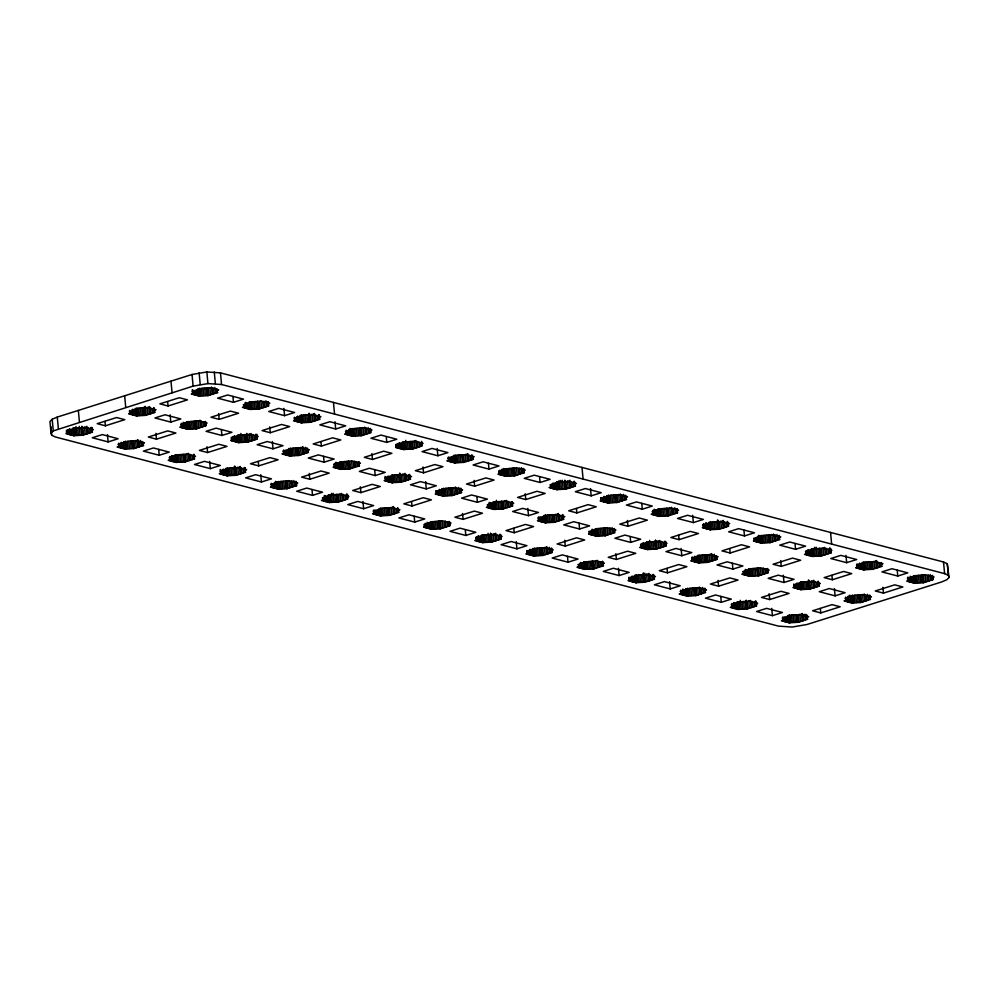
<?xml version="1.0" encoding="UTF-8"?>
<svg xmlns="http://www.w3.org/2000/svg" width="999" height="999" viewBox="0 0 999 999"><rect width="100%" height="100%" fill="white"/><g stroke="black" fill="none" stroke-linecap="round" stroke-linejoin="round"><path stroke-width="1.5" d="M92.208 430.394L93.344 429.533L85.427 427.46L76.611 427.959L66.896 431.031L67.957 431.306L67.295 433.191L65.996 433.603L73.926 435.676L82.742 435.177L92.457 432.105L91.396 431.83L92.208 430.394L91.933 427.485M193.594 458.566L194.243 456.68L195.542 456.268L187.625 454.195L178.809 454.695L169.093 457.767L170.155 458.042L169.493 459.927L168.194 460.339L176.124 462.412L184.94 461.913L194.655 458.841L193.594 458.566L193.319 455.644M205.919 424.425L205.819 423.501L207.118 423.089L199.201 421.016L190.384 421.516L180.669 424.587L181.731 424.862L181.069 426.748L179.77 427.16L187.687 429.233L196.503 428.733L206.219 425.661L205.157 425.387L205.919 424.425L205.644 421.516M244.693 471.928L245.342 470.042L246.641 469.63L238.724 467.557L229.907 468.056L220.192 471.128L221.254 471.403L220.592 473.289L219.293 473.701L227.223 475.774L236.039 475.274L245.754 472.202L244.693 471.928L244.28 467.557M257.068 437.325L258.217 436.463L250.299 434.39L241.483 434.89L231.768 437.962L232.829 438.236L232.168 440.122L230.869 440.522L238.786 442.594L247.602 442.095L257.317 439.036L256.256 438.748L257.068 437.325L256.805 434.403M267.832 405.582L268.494 403.696L269.792 403.284L261.875 401.211L253.059 401.71L243.344 404.782L244.405 405.057L243.744 406.943L242.445 407.355L250.362 409.428L259.178 408.928L268.893 405.856L267.832 405.582L267.57 402.672M296.541 484.328L296.441 483.404L297.739 482.992L289.822 480.931L281.006 481.431L271.291 484.49L272.352 484.777L271.691 486.65L270.392 487.062L278.321 489.135L287.138 488.636L296.853 485.564L295.791 485.289L296.541 484.328L296.266 481.418M347.702 497.227L348.838 496.366L340.921 494.293L332.105 494.792L322.39 497.864L323.451 498.139L322.789 500.024L321.491 500.437L329.42 502.509L338.236 502.01L347.952 498.938L346.89 498.651L347.702 497.227L347.427 494.318M358.466 465.484L359.116 463.598L360.414 463.186L352.497 461.113L343.681 461.613L333.966 464.685L335.027 464.96L334.365 466.845L333.067 467.257L340.984 469.33L349.8 468.831L359.515 465.759L358.466 465.484L358.191 462.574M370.03 432.305L370.691 430.432L371.99 430.02L364.073 427.947L355.257 428.446L345.542 431.518L346.603 431.793L345.941 433.678L344.643 434.09L352.56 436.151L361.376 435.651L371.091 432.592L370.03 432.305L369.767 429.395M421.128 445.679L421.79 443.793L423.089 443.381L415.172 441.308L406.356 441.808L396.64 444.88L397.702 445.154L397.04 447.04L395.741 447.452L403.658 449.525L412.475 449.026L422.19 445.954L421.128 445.679L420.866 442.769M449.088 525.387L449.737 523.501L451.036 523.089L443.119 521.028L434.303 521.515L424.587 524.587L425.649 524.875L424.987 526.748L423.688 527.16L431.618 529.233L440.434 528.733L450.149 525.661L449.088 525.387L448.813 522.477M460.664 492.22L461.313 490.334L462.612 489.922L454.695 487.849L445.879 488.349L436.163 491.421L437.225 491.695L436.563 493.581L435.264 493.993L443.181 496.066L452.01 495.566L461.713 492.495L460.664 492.22L460.389 489.31M500.936 537.787L500.836 536.875L502.135 536.463L494.218 534.39L485.402 534.89L475.686 537.962L476.748 538.236L476.086 540.122L474.787 540.534L482.717 542.594L491.533 542.095L501.248 539.035L500.187 538.748L500.936 537.787L500.724 534.415M511.763 505.581L512.412 503.696L513.711 503.284L505.794 501.211L496.978 501.71L487.262 504.782L488.324 505.057L487.662 506.943L486.363 507.355L494.28 509.428L503.109 508.928L512.812 505.856L511.763 505.581L511.488 502.672M523.326 472.402L523.988 470.529L525.287 470.117L517.37 468.044L508.553 468.543L498.838 471.615L499.9 471.89L499.238 473.776L497.939 474.175L505.856 476.248L514.672 475.749L524.388 472.689L523.326 472.402L523.064 469.493M551.286 552.122L551.935 550.237L553.234 549.825L545.317 547.752L536.5 548.251L526.785 551.323L527.847 551.598L527.197 553.483L525.886 553.896L533.816 555.968L542.632 555.469L552.347 552.397L551.286 552.122L551.011 549.213M602.385 565.484L603.034 563.598L604.345 563.186L596.415 561.113L587.599 561.613L577.884 564.685L578.945 564.959L578.296 566.845L576.985 567.257L584.914 569.33L593.731 568.831L603.446 565.759L602.385 565.484L602.11 562.574M613.96 532.317L614.61 530.432L615.908 530.019L607.991 527.947L599.175 528.446L589.46 531.518L590.521 531.793L589.86 533.678L588.561 534.09L596.478 536.163L605.307 535.664L615.009 532.592L613.96 532.317L613.686 529.395M665.059 545.679L665.709 543.793L667.007 543.381L659.09 541.308L650.274 541.808L640.559 544.88L641.62 545.154L640.958 547.04L639.66 547.452L647.589 549.525L656.405 549.025L666.121 545.953L665.059 545.679L664.647 541.308M677.384 511.538L677.285 510.626L678.583 510.214L670.666 508.141L661.85 508.641L652.135 511.713L653.196 511.988L652.534 513.873L651.236 514.273L659.153 516.346L667.969 515.846L677.684 512.774L676.623 512.499L677.384 511.538L677.11 508.628M704.582 592.22L705.232 590.334L706.543 589.922L698.613 587.849L689.797 588.349L680.082 591.42L681.143 591.695L680.494 593.581L679.183 593.993L687.112 596.066L695.928 595.566L705.644 592.494L704.582 592.22L704.307 589.31M756.493 604.145L757.642 603.284L749.712 601.211L740.896 601.71L731.181 604.782L732.242 605.057L731.593 606.942L730.281 607.355L738.211 609.427L747.027 608.928L756.743 605.856L755.681 605.581L756.493 604.145L756.218 601.236M768.006 571.44L767.906 570.529L769.205 570.117L761.288 568.044L752.472 568.543L742.756 571.615L743.818 571.89L743.156 573.776L741.857 574.188L749.787 576.248L758.603 575.761L768.318 572.689L767.257 572.402L768.006 571.44L767.731 568.531M778.82 539.235L779.482 537.35L780.781 536.938L772.864 534.865L764.048 535.364L754.332 538.436L755.394 538.711L754.732 540.596L753.433 541.008L761.35 543.081L770.167 542.582L779.882 539.51L778.82 539.235L778.558 536.326M870.204 598.176L870.104 597.252L871.403 596.84L863.486 594.78L854.669 595.267L844.954 598.339L846.016 598.626L845.354 600.499L844.055 600.911L851.985 602.984L860.801 602.484L870.516 599.412L869.455 599.138L870.204 598.176L869.929 595.267M932.129 579.333L932.779 577.447L934.077 577.035L926.16 574.962L917.344 575.461L907.629 578.533L908.69 578.808L908.029 580.694L906.73 581.106L914.647 583.179L923.463 582.679L933.178 579.607L932.129 579.333L931.855 576.423M154.058 412.025L154.72 410.139L156.019 409.727L148.102 407.654L139.286 408.154L129.57 411.226L130.632 411.501L129.97 413.386L128.671 413.798L136.588 415.871L145.404 415.372L155.12 412.3L154.058 412.025L153.659 407.654M398.464 511.538L398.638 510.139L399.937 509.727L392.02 507.654L383.204 508.154L373.489 511.226L374.55 511.5L373.888 513.386L372.59 513.798L380.519 515.871L389.335 515.372L399.051 512.3L397.989 512.025L398.201 508.628M562.862 518.943L563.511 517.057L564.81 516.658L556.893 514.585L548.076 515.084L538.361 518.144L539.423 518.431L538.761 520.304L537.462 520.716L545.379 522.789L554.208 522.29L563.911 519.218L562.862 518.943L562.449 514.585M625.524 499.138L626.186 497.252L627.484 496.84L619.567 494.767L610.751 495.267L601.036 498.339L602.097 498.613L601.435 500.499L600.137 500.911L608.054 502.984L616.87 502.485L626.585 499.413L625.524 499.138L625.262 496.228M653.483 578.846L654.133 576.972L655.444 576.56L647.514 574.487L638.698 574.987L628.983 578.059L630.044 578.334L629.395 580.219L628.084 580.619L636.013 582.692L644.83 582.192L654.545 579.133L653.483 578.846L653.071 574.487M727.722 525.874L728.383 523.988L729.682 523.576L721.765 521.503L712.949 522.002L703.234 525.074L704.295 525.349L703.633 527.235L702.334 527.647L710.252 529.72L719.068 529.22L728.783 526.148L727.722 525.874L727.322 521.503M806.78 618.943L807.429 617.07L808.74 616.658L800.811 614.585L791.995 615.084L782.279 618.156L783.341 618.431L782.692 620.317L781.38 620.716L789.31 622.789L798.126 622.29L807.841 619.218L806.78 618.943L806.368 614.585M52.198 419.255L49.95 421.553L51.024 433.191L51.736 435.314L55.469 437L778.521 626.123L792.145 627.035L806.967 624.512L941.72 581.93L946.802 579.745L949.05 577.447L947.264 563.686L943.531 562L220.479 372.877L206.855 371.965L192.033 374.488L57.28 417.07L52.198 419.255L53.272 430.906L51.024 433.191M142.495 445.192L143.144 443.306L144.443 442.907L136.526 440.834L127.71 441.333L117.994 444.393L119.056 444.68L118.394 446.553L117.095 446.965L125.025 449.038L133.841 448.539L143.556 445.467L142.495 445.192L142.22 442.282M318.931 418.943L319.593 417.058L320.891 416.645L312.974 414.585L304.158 415.072L294.443 418.144L295.504 418.431L294.842 420.304L293.544 420.716L301.461 422.789L310.277 422.29L319.992 419.218L318.931 418.943L318.531 414.585M409.565 478.846L410.214 476.96L411.513 476.56L403.596 474.488L394.78 474.987L385.065 478.059L386.126 478.334L385.464 480.207L384.165 480.619L392.083 482.692L400.911 482.192L410.614 479.12L409.565 478.846L409.153 474.488M472.227 459.041L472.889 457.155L474.188 456.743L466.271 454.67L457.455 455.169L447.739 458.241L448.801 458.529L448.139 460.402L446.84 460.814L454.757 462.887L463.573 462.387L473.289 459.315L472.227 459.041L471.828 454.67M574.425 485.776L575.087 483.891L576.386 483.479L568.468 481.406L559.652 481.905L549.937 484.977L550.998 485.252L550.337 487.137L549.038 487.549L556.955 489.622L565.771 489.123L575.486 486.051L574.425 485.776L574.025 481.406M716.158 559.04L716.807 557.155L718.106 556.743L710.189 554.682L701.373 555.182L691.658 558.241L692.719 558.528L692.057 560.402L690.759 560.814L698.688 562.887L707.504 562.387L717.22 559.315L716.158 559.04L715.883 556.131M830.981 552.872L829.919 552.597L830.581 550.711L831.88 550.312L823.963 548.239L815.147 548.738L805.431 551.81L806.493 552.085L805.831 553.958L804.532 554.37L812.449 556.443L821.265 555.943L830.981 552.872L830.581 548.513M818.356 585.776L819.005 583.891L820.304 583.478L812.387 581.406L803.571 581.905L793.855 584.977L794.917 585.252L794.255 587.137L792.956 587.549L800.886 589.622L809.702 589.123L819.417 586.051L818.356 585.776L817.944 581.406M53.272 430.906L193.107 386.126L207.929 383.604L221.553 384.515L944.604 573.638L948.351 575.324L949.05 577.447M192.645 393.581L191.346 393.993L199.263 396.066L208.079 395.567L217.794 392.495L216.733 392.207L217.395 390.334L218.694 389.922L210.777 387.849L201.96 388.349L192.245 391.421L193.307 391.695L192.645 393.581L192.283 389.747M105.382 425.799L124.813 419.667L116.633 417.532L97.203 423.663L105.382 425.799L104.982 421.441M168.057 405.994L187.487 399.862L179.308 397.714L159.877 403.858L168.057 405.994L167.657 401.635M108.129 441.908L118.157 438.736L102.323 434.59L92.295 437.762L108.129 441.908L107.455 434.627M170.804 422.102L180.831 418.931L164.985 414.785L154.957 417.957L170.804 422.102L170.13 414.822M233.479 402.297L243.506 399.125L227.66 394.98L217.632 398.151L233.479 402.297L232.929 396.478M156.481 439.173L175.911 433.029L167.732 430.894L148.302 437.038L156.481 439.173L155.944 433.354M219.156 419.368L238.586 413.224L230.407 411.089L210.976 417.22L219.156 419.368L218.619 413.536M159.228 455.269L169.256 452.11L153.421 447.964L143.394 451.136L159.228 455.269L158.691 449.45M221.903 435.464L231.93 432.292L216.084 428.159L206.056 431.318L221.903 435.464L221.366 429.645M284.578 415.659L294.605 412.487L278.758 408.341L268.731 411.513L284.578 415.659L283.903 408.379M207.58 452.535L227.01 446.391L218.831 444.255L199.4 450.399L207.58 452.535L207.043 446.715M270.254 432.729L289.685 426.585L281.506 424.45L262.075 430.594L270.254 432.729L269.718 426.91M210.327 468.643L220.354 465.472L204.52 461.326L194.493 464.498L210.327 468.643L209.653 461.363M273.002 448.826L283.029 445.666L267.183 441.521L257.155 444.692L273.002 448.826L272.327 441.558M335.676 429.021L345.704 425.849L329.857 421.715L319.83 424.875L335.676 429.021L335.002 421.753M289.885 455.969L298.701 455.469L308.416 452.397L307.367 452.122L308.017 450.237L309.315 449.825L301.398 447.752L292.582 448.251L282.867 451.323L283.928 451.598L283.266 453.484L281.968 453.896L289.885 455.969L289.211 448.688M258.679 465.896L278.109 459.765L269.93 457.617L250.499 463.761L258.679 465.896L258.279 461.538M321.353 446.091L340.784 439.96L332.605 437.812L313.174 443.956L321.353 446.091L320.954 441.733M261.426 482.005L271.453 478.833L255.619 474.687L245.592 477.859L261.426 482.005L260.751 474.725M324.101 462.2L334.128 459.028L318.281 454.882L308.254 458.054L324.101 462.2L323.564 456.381M386.775 442.395L396.803 439.223L380.956 435.077L370.929 438.249L386.775 442.395L386.238 436.563M309.777 479.27L329.208 473.126L321.029 470.991L301.598 477.135L309.777 479.27L309.24 473.451M372.452 459.465L391.883 453.321L383.703 451.186L364.273 457.317L372.452 459.465L371.915 453.633M312.525 495.367L322.552 492.207L306.718 488.061L296.691 491.233L312.525 495.367L311.988 489.547M375.199 475.561L385.227 472.39L369.38 468.256L359.353 471.416L375.199 475.561L374.662 469.742M437.874 455.756L447.902 452.584L432.055 448.439L422.028 451.61L437.874 455.756L437.2 448.476M360.876 492.632L380.307 486.488L372.127 484.353L352.709 490.497L360.876 492.632L360.339 486.813M423.551 472.827L442.982 466.683L434.802 464.547L415.372 470.691L423.551 472.827L423.014 467.008M363.624 508.741L373.651 505.569L357.817 501.423L347.789 504.595L363.624 508.741L362.949 501.461M426.298 488.923L436.326 485.764L420.479 481.618L410.452 484.79L426.298 488.923L425.624 481.655M488.973 469.118L499.001 465.946L483.154 461.813L473.126 464.972L488.973 469.118L488.436 463.299M411.975 505.993L431.406 499.862L423.226 497.714L403.808 503.858L411.975 505.993L411.576 501.635M474.65 486.188L494.08 480.044L485.901 477.909L466.471 484.053L474.65 486.188L474.113 480.369M414.722 522.102L424.75 518.931L408.916 514.785L398.888 517.957L414.722 522.102L414.185 516.283M477.397 502.297L487.425 499.125L471.578 494.98L461.55 498.151L477.397 502.297L476.86 496.478M540.072 482.492L550.099 479.32L534.253 475.174L524.225 478.346L540.072 482.492L539.535 476.66M463.074 519.368L482.505 513.224L474.325 511.088L454.907 517.22L463.074 519.368L462.537 513.548M525.749 499.55L545.179 493.419L537 491.283L517.569 497.415L525.749 499.55L525.212 493.731M465.821 535.464L475.849 532.292L460.015 528.159L449.987 531.318L465.821 535.464L465.284 529.645M528.496 515.659L538.523 512.487L522.677 508.341L512.649 511.513L528.496 515.659L527.822 508.379M591.171 495.854L601.198 492.682L585.352 488.536L575.324 491.708L591.171 495.854L590.496 488.573M514.173 532.729L533.603 526.585L525.424 524.45L506.006 530.594L514.173 532.729L513.773 528.359M576.848 512.924L596.278 506.78L588.099 504.645L568.668 510.789L576.848 512.924L576.448 508.553M516.92 548.838L526.948 545.666L511.113 541.52L501.086 544.692L516.92 548.838L516.246 541.558M579.595 529.02L589.622 525.861L573.788 521.715L563.748 524.887L579.595 529.02L579.058 523.201M642.27 509.215L652.297 506.043L636.45 501.91L626.423 505.069L642.27 509.215L641.733 503.396M565.272 546.091L584.702 539.959L576.523 537.812L557.105 543.956L565.272 546.091L564.735 540.272M627.946 526.286L647.377 520.142L639.198 518.006L619.767 524.15L627.946 526.286L627.409 520.467M568.019 562.2L578.046 559.028L562.212 554.882L552.185 558.054L568.019 562.2L567.482 556.381M630.694 542.395L640.721 539.223L624.887 535.077L614.86 538.249L630.694 542.395L630.157 536.575M693.368 522.577L703.396 519.418L687.549 515.272L677.522 518.444L693.368 522.577L692.694 515.309M616.371 559.465L635.801 553.321L627.622 551.186L608.204 557.317L616.371 559.465L615.834 553.646M679.045 539.647L698.476 533.516L690.297 531.368L670.866 537.512L679.045 539.647L678.646 535.289M619.118 575.561L629.145 572.39L613.311 568.256L603.284 571.416L619.118 575.561L618.443 568.294M681.793 555.756L691.82 552.584L675.986 548.439L665.958 551.61L681.793 555.756L681.118 548.476M744.467 535.951L754.495 532.779L738.648 528.633L728.621 531.805L744.467 535.951L743.93 530.132M667.469 572.827L686.9 566.683L678.721 564.547L659.303 570.691L667.469 572.827L667.07 568.456M730.144 553.021L749.575 546.878L741.395 544.742L721.965 550.886L730.144 553.021L729.745 548.651M670.217 588.935L680.244 585.764L664.41 581.618L654.382 584.79L670.217 588.935L669.542 581.655M732.891 569.118L742.919 565.958L727.085 561.813L717.057 564.984L732.891 569.118L732.354 563.299M795.566 549.313L805.594 546.141L789.747 542.007L779.72 545.167L795.566 549.313L795.029 543.493M718.568 586.188L737.999 580.057L729.819 577.909L710.401 584.053L718.568 586.188L718.031 580.369M781.243 566.383L800.674 560.239L792.494 558.104L773.064 564.248L781.243 566.383L780.706 560.564M721.315 602.297L731.343 599.125L715.509 594.979L705.481 598.151L721.315 602.297L720.779 596.478M783.99 582.492L794.018 579.32L778.184 575.174L768.156 578.346L783.99 582.492L783.316 575.212M846.665 562.674L856.692 559.515L840.846 555.369L830.818 558.541L846.665 562.674L845.991 555.407M856.93 567.332L855.631 567.744L863.548 569.817L872.364 569.318L882.08 566.246L881.031 565.971L881.68 564.085L882.979 563.673L875.062 561.6L866.245 562.1L856.53 565.172L857.592 565.446L856.93 567.332L856.667 564.423M769.667 599.562L789.098 593.418L780.918 591.283L761.5 597.414L769.667 599.562L769.13 593.731M832.342 579.745L851.772 573.613L843.593 571.465L824.163 577.609L832.342 579.745L831.942 575.387M772.414 615.659L782.442 612.487L766.608 608.354L756.58 611.513L772.414 615.659L771.74 608.391M835.089 595.854L845.117 592.682L829.282 588.536L819.255 591.708L835.089 595.854L834.415 588.573M897.764 576.048L907.791 572.877L891.945 568.731L881.917 571.903L897.764 576.048L897.227 570.229M820.766 612.924L840.196 606.78L832.017 604.645L812.599 610.789L820.766 612.924L820.366 608.553M883.441 593.119L902.871 586.975L894.692 584.84L875.261 590.971L883.441 593.119L882.904 587.3M947.264 563.686L948.351 575.324M943.531 562L944.604 573.638M932.604 575.461L932.879 578.371M932.329 575.936L932.604 578.846M932.017 575.486L932.429 579.845M930.219 574.55L930.756 580.382M928.546 575.087L929.082 580.906M927.784 575.324L928.321 581.143M927.022 575.561L927.572 581.381M925.224 574.637L925.898 581.905M923.551 575.162L924.225 582.442M922.626 575.362L923.463 582.679M922.264 575.262L922.939 582.542M921.902 575.174L922.577 582.442M921.74 575.124L922.414 582.405M920.104 575.312L920.778 582.579M918.468 575.436L919.142 582.704M916.845 575.499L917.519 582.767M915.271 575.486L915.958 582.767M915.072 575.561L915.746 582.829M914.622 575.699L915.296 582.966M914.185 575.836L914.859 583.116M913.973 575.899L914.647 583.179M913.361 575.736L914.035 583.016M912.137 576.835L912.674 582.654M910.776 576.485L911.313 582.305M910.151 576.323L910.688 582.142M909.664 577.609L910.077 581.98M908.303 577.26L908.715 581.618M907.604 577.335L908.029 580.694M907.554 577.847L907.829 580.756M881.23 562.574L881.555 566.108M881.056 563.573L881.33 566.483M880.756 563.049L881.193 566.008M879.245 562.649L879.657 567.007M877.447 561.713L877.984 567.532M876.548 560.501L877.222 567.782M875.798 560.739L876.473 568.019M874.125 561.276L874.799 568.543M872.452 561.8L873.126 569.068M871.69 562.037L872.364 569.318M871.528 562L872.202 569.268M871.165 561.9L871.84 569.18M870.803 561.8L871.478 569.08M870.641 561.763L871.315 569.03M869.005 561.938L869.679 569.218M867.369 562.062L868.044 569.343M869.667 595.741L869.929 598.651M869.342 595.292L869.617 598.201M869.18 596.228L869.617 599.188M865.746 562.125L866.42 569.405M867.544 594.368L868.081 600.187M864.172 562.125L864.859 569.405M863.973 562.187L864.647 569.467M863.523 562.337L864.197 569.605M863.086 562.474L863.76 569.742M862.874 562.537L863.548 569.817M865.871 594.892L866.408 600.711M862.262 562.375L862.936 569.655M865.109 595.129L865.658 600.948M864.222 593.918L864.897 601.186M861.038 563.473L861.575 569.293M859.677 563.124L860.214 568.943M862.549 594.442L863.223 601.723M859.19 564.41L859.59 568.781M858.566 564.248L858.978 568.618M860.876 594.967L861.55 602.247M857.204 563.898L857.617 568.256M860.127 595.217L860.801 602.484M859.952 595.167L860.626 602.447M859.59 595.067L860.264 602.347M859.227 594.979L859.902 602.247M859.065 594.929L859.739 602.21M857.429 595.117L858.104 602.397M855.793 595.242L856.468 602.509M854.17 595.304L854.844 602.572M852.609 595.304L853.283 602.572M852.397 595.367L853.071 602.634M851.96 595.504L852.634 602.784M851.51 595.641L852.184 602.921M851.31 595.704L851.985 602.984M850.686 595.554L851.36 602.822M849.325 595.192L849.999 602.472M848.101 596.291L848.638 602.11M847.614 597.589L848.014 601.947M846.99 597.427L847.402 601.785M845.629 597.065L846.041 601.435M830.556 532.442L831.63 544.08M830.419 548.463L830.818 552.834M830.057 548.376L830.456 552.734M829.682 548.276L830.231 553.121M829.52 548.239L829.919 552.597M828.146 549.275L828.558 553.646M826.348 548.351L826.885 554.17M825.586 548.588L826.123 554.408M824.699 547.377L825.374 554.657M823.026 547.902L823.7 555.182M821.353 548.426L822.027 555.706M820.591 548.676L821.265 555.943M820.429 548.626L821.103 555.906M820.067 548.538L820.741 555.806M819.704 548.439L820.379 555.719M819.542 548.389L820.216 555.669M817.906 548.576L818.581 555.856M816.133 547.24L816.945 555.981M818.481 581.543L818.88 585.913M818.119 581.455L818.656 586.288M814.51 547.302L815.321 556.043M816.583 582.454L816.982 586.813M813.074 548.763L813.748 556.031M812.874 548.826L813.548 556.106M812.424 548.963L813.099 556.243M811.987 549.113L812.662 556.381M811.775 549.175L812.449 556.443M814.772 581.53L815.309 587.35M811.163 549.013L811.837 556.281M813.885 580.307L814.56 587.587M813.124 580.544L813.798 587.824M809.939 550.112L810.476 555.931M808.578 549.75L809.115 555.569M811.45 581.081L812.125 588.349M807.954 549.587L808.491 555.407M807.467 550.886L807.879 555.244M809.777 581.605L810.451 588.886M806.106 550.524L806.518 554.895M808.89 580.394L809.702 589.123M808.728 580.344L809.527 589.073M808.353 580.257L809.165 588.985M808.129 581.605L808.803 588.886M807.966 581.568L808.641 588.848M806.33 581.755L807.005 589.023M804.694 581.88L805.369 589.148M806.992 615.546L807.254 618.456M806.543 614.622L806.942 618.993M803.071 581.93L803.745 589.21M804.869 614.173L805.406 619.992M801.51 581.93L802.185 589.21M801.298 581.992L801.972 589.273M800.861 582.142L801.535 589.41M800.411 582.28L801.086 589.56M800.199 582.342L800.886 589.622M803.196 614.697L803.745 620.516M799.724 583.641L800.261 589.46M802.309 613.486L802.984 620.754M801.548 613.723L802.222 621.003M798.363 583.279L798.9 589.098M797.002 582.929L797.539 588.748M799.874 614.248L800.549 621.528M796.515 584.215L796.915 588.586M795.891 584.053L796.303 588.423M798.213 614.785L798.888 622.052M794.667 585.152L794.942 588.061M797.452 615.022L798.126 622.29M797.289 614.972L797.964 622.252M796.915 614.885L797.589 622.152M793.993 584.228L794.255 587.137M793.793 584.29L794.055 587.2M796.553 614.785L797.227 622.065M796.39 614.747L797.065 622.015M794.754 614.922L795.429 622.202M793.119 615.047L793.793 622.327M791.508 615.109L792.182 622.389M789.934 615.109L790.609 622.377M789.734 615.172L790.409 622.452M789.285 615.309L789.959 622.589M788.835 615.459L789.51 622.727M788.636 615.521L789.31 622.789M788.011 615.359L788.686 622.627M779.307 535.364L779.582 538.274M786.787 616.458L787.324 622.277M779.033 535.839L779.307 538.748M785.564 617.557L785.963 621.915M784.939 617.394L785.351 621.753M776.922 534.453L777.459 540.284M784.327 617.232L784.727 621.59M782.966 616.87L783.366 621.241M775.249 534.989L775.786 540.809M774.487 535.227L775.024 541.046M773.601 534.015L774.275 541.283M771.927 534.54L772.602 541.82M770.254 535.064L770.928 542.345M769.492 535.302L770.167 542.582M769.33 535.264L770.004 542.544M768.968 535.164L769.642 542.445M768.606 535.077L769.28 542.345M768.443 535.027L769.118 542.307M766.807 535.214L767.482 542.482M765.172 535.339L765.846 542.607M767.457 569.018L767.781 572.552M767.145 568.556L767.557 572.927M766.982 569.492L767.419 572.452M763.548 535.402L764.223 542.669M765.484 569.093L765.883 573.451M761.975 535.389L762.649 542.669M761.775 535.464L762.449 542.732M761.325 535.601L762 542.882M760.888 535.739L761.563 543.019M760.676 535.801L761.35 543.081M763.673 568.156L764.21 573.975M760.064 535.639L760.739 542.919M762.911 568.394L763.461 574.225M762.162 568.643L762.699 574.462M758.703 535.289L759.377 542.557M757.479 536.388L758.016 542.207M760.351 567.707L761.026 574.987M756.992 537.674L757.392 542.045M756.368 537.512L756.78 541.883M758.678 568.244L759.352 575.511M755.144 538.611L755.419 541.533M757.929 568.481L758.603 575.761M757.754 568.431L758.428 575.711M757.392 568.344L758.066 575.611M756.867 568.206L757.704 575.524M753.783 538.261L754.058 541.171M755.232 568.381L755.906 575.661M753.596 568.506L754.27 575.786M756.156 601.71L756.43 604.62M755.893 602.185L756.156 605.094M755.581 601.735L755.981 606.093M755.444 601.261L755.843 605.619M755.269 601.211L755.681 605.581M751.972 568.568L752.647 575.849M753.908 602.26L754.307 606.63M750.411 568.568L751.086 575.849M750.199 568.631L750.873 575.911M749.762 568.768L750.436 576.048M749.312 568.918L749.987 576.186M749.1 568.98L749.787 576.248M752.097 601.336L752.647 607.155M748.488 568.818L749.163 576.098M751.348 601.573L751.885 607.392M750.449 600.362L751.123 607.629M747.264 569.917L747.801 575.736M745.903 569.555L746.44 575.387M748.775 600.886L749.45 608.166M745.279 569.393L745.816 575.224M744.792 570.691L745.204 575.062M747.115 601.41L747.789 608.691M746.216 600.199L747.027 608.928M743.568 571.79L743.843 574.7M746.178 601.61L746.865 608.891M745.816 601.51L746.49 608.791M745.291 601.373L746.128 608.691M743.656 601.56L744.33 608.841M742.02 601.685L742.694 608.953M740.271 600.287L741.083 609.015M738.835 601.735L739.51 609.015M738.636 601.81L739.31 609.078M738.186 601.947L738.86 609.228M737.737 602.085L738.411 609.365M737.537 602.147L738.211 609.427M736.912 601.985L737.587 609.265M735.689 603.084L736.226 608.915M727.934 522.477L728.209 525.387M727.484 521.54L728.034 526.386M734.327 602.734L734.864 608.553M733.703 602.572L734.253 608.391M725.948 522.552L726.36 526.91M733.229 603.871L733.628 608.229M724.15 521.615L724.687 527.447M731.867 603.508L732.267 607.879M723.251 520.404L723.925 527.684M722.502 520.641L723.176 527.922M720.828 521.178L721.503 528.446M719.155 521.703L719.829 528.971M718.269 520.491L719.068 529.22M718.094 520.442L718.905 529.17M717.732 520.342L718.543 529.083M717.369 520.254L718.181 528.983M717.332 521.665L718.019 528.933M715.709 521.853L716.383 529.12M714.073 521.965L714.747 529.245M716.358 555.644L716.683 559.178M716.046 556.181L716.458 559.565M712.449 522.027L713.124 529.308M714.248 554.27L714.784 560.089M710.876 522.027L711.55 529.308M710.676 522.09L711.35 529.37M710.227 522.24L710.901 529.507M709.789 522.377L710.464 529.657M709.577 522.44L710.252 529.72M712.574 554.795L713.111 560.614M708.965 522.277L709.64 529.557M711.688 553.583L712.362 560.851M710.926 553.821L711.6 561.088M707.742 523.376L708.279 529.195M706.38 523.026L706.917 528.846M709.253 554.345L709.927 561.625M705.756 522.864L706.293 528.683M705.269 524.15L705.681 528.521M707.579 554.87L708.254 562.15M703.908 523.801L704.32 528.159M706.83 555.119L707.504 562.387M706.655 555.069L707.329 562.35M706.293 554.969L706.967 562.25M703.371 524.325L703.633 527.235M703.159 524.388L703.433 527.297M705.931 554.882L706.605 562.15M705.769 554.832L706.443 562.112M704.133 555.019L704.807 562.3M702.497 555.144L703.171 562.425M705.057 588.336L705.331 591.246M704.794 588.823L705.057 591.733M704.482 588.361L704.745 592.257M700.873 555.207L701.548 562.474M702.672 587.437L703.209 593.256M699.312 555.207L699.987 562.474M699.1 555.269L699.775 562.537M698.663 555.407L699.337 562.687M698.214 555.544L698.888 562.824M698.001 555.619L698.688 562.887M700.998 587.961L701.548 593.793M697.389 555.456L698.064 562.724M700.249 588.211L700.786 594.03M699.35 586.987L700.024 594.268M696.166 556.555L696.703 562.375M694.804 556.193L695.341 562.012M697.677 587.524L698.351 594.792M694.317 557.492L694.717 561.85M693.693 557.33L694.105 561.688M696.016 588.049L696.69 595.329M692.332 556.967L692.744 561.338M695.254 588.286L695.928 595.566M695.079 588.249L695.766 595.516M694.717 588.149L695.391 595.429M691.795 557.492L692.057 560.402M694.355 588.049L695.029 595.329M694.193 588.011L694.867 595.292M692.557 588.199L693.231 595.466M690.921 588.311L691.595 595.591M689.31 588.374L689.984 595.654M687.737 588.374L688.411 595.654M687.524 588.436L688.211 595.716M687.087 588.586L687.762 595.854M686.638 588.723L687.312 596.003M686.438 588.786L687.112 596.066M685.814 588.623L686.488 595.904M684.59 589.722L685.127 595.541M676.835 509.103L677.11 512.012M676.523 508.653L676.935 513.024M676.36 509.59L676.798 512.549M683.229 589.373L683.766 595.192M682.604 589.21L683.154 595.029M674.725 507.729L675.262 513.548M682.13 590.496L682.529 594.867M680.769 590.147L681.168 594.505M673.051 508.254L673.588 514.073M672.29 508.491L672.827 514.31M671.403 507.28L672.077 514.56M669.73 507.804L670.404 515.084M668.056 508.341L668.731 515.609M667.295 508.578L667.969 515.846M667.132 508.528L667.807 515.809M666.77 508.441L667.444 515.709M666.233 508.304L667.082 515.621M664.61 508.479L665.284 515.759M662.961 508.603L663.648 515.884M665.596 541.333L665.946 545.916M665.534 541.795L665.809 544.717M665.259 542.282L665.584 545.816M665.084 543.281L665.359 546.191M664.947 542.807L665.222 545.716M661.35 508.666L662.025 515.946M663.286 542.357L663.686 546.715M659.777 508.666L660.451 515.934M659.577 508.728L660.252 516.008M659.128 508.866L659.802 516.146M658.691 509.015L659.365 516.283M658.478 509.078L659.153 516.346M661.475 541.433L662.012 547.252M657.866 508.916L658.541 516.183M660.714 541.67L661.263 547.489M659.827 540.459L660.501 547.727M656.643 510.014L657.18 515.834M655.282 509.652L655.819 515.472M658.154 540.983L658.828 548.251M654.657 509.49L655.194 515.309M654.033 509.328L654.582 515.147M656.48 541.508L657.155 548.788M655.594 540.297L656.405 549.025M652.809 510.427L653.221 514.797M655.419 540.247L656.231 548.975M655.194 541.608L655.868 548.888M654.67 541.47L655.506 548.788M653.034 541.658L653.708 548.926M651.398 541.783L652.072 549.05M653.608 574.625L653.958 578.359M653.371 574.999L653.783 579.37M653.246 574.525L653.646 578.896M649.65 540.384L650.449 549.113M651.71 575.524L652.11 579.895M648.214 541.833L648.888 549.113M648.001 541.895L648.676 549.175M647.564 542.045L648.239 549.313M647.115 542.182L647.789 549.462M646.902 542.245L647.589 549.525M649.899 574.6L650.449 580.419M646.291 542.082L646.965 549.363M649.013 573.389L649.687 580.656M648.251 573.626L648.925 580.906M645.067 543.181L645.604 549M643.706 542.832L644.243 548.651M646.578 574.15L647.252 581.43M643.081 542.669L643.618 548.488M642.594 543.956L643.006 548.326M644.78 573.226L645.591 581.955M641.233 543.606L641.645 547.964M643.856 573.426L644.83 582.192M643.481 573.326L644.293 582.055M643.119 573.239L643.93 581.967M643.094 574.65L643.768 581.918M641.458 574.825L642.132 582.105M639.822 574.949L640.496 582.23M638.211 575.012L638.885 582.292M636.638 575.012L637.312 582.28M636.425 575.074L637.112 582.355M635.988 575.212L636.663 582.492M635.539 575.362L636.213 582.629M635.339 575.424L636.013 582.692M634.715 575.262L635.389 582.529M633.491 576.361L634.028 582.18M625.736 495.741L626.011 498.651M625.424 495.292L625.836 499.65M632.13 575.998L632.667 581.818M631.643 577.297L632.055 581.655M623.626 494.368L624.163 500.187M631.031 577.135L631.43 581.493M621.952 494.892L622.489 500.711M629.795 578.234L630.069 581.143M629.12 577.31L629.395 580.219M621.191 495.129L621.728 500.949M628.92 577.372L629.183 580.282M620.304 493.918L620.978 501.186M618.631 494.443L619.305 501.723M616.957 494.967L617.632 502.247M616.196 495.204L616.87 502.485M616.033 495.167L616.708 502.447M615.671 495.067L616.346 502.347M615.309 494.98L615.983 502.247M615.134 494.93L615.821 502.21M613.498 495.117L614.185 502.397M611.863 495.242L612.549 502.509M614.435 528.434L614.71 531.343M614.16 528.921L614.435 531.83M610.252 495.304L610.926 502.572M612.05 527.534L612.587 533.354M608.678 495.292L609.353 502.572M608.478 495.367L609.153 502.634M608.029 495.504L608.703 502.784M607.592 495.641L608.266 502.922M607.38 495.704L608.054 502.984M610.377 528.059L610.913 533.878M606.768 495.541L607.442 502.822M609.615 528.309L610.164 534.128M608.866 528.546L609.402 534.365M605.531 496.64L606.081 502.472M604.17 496.291L604.72 502.11M607.055 527.609L607.729 534.89M603.696 497.577L604.095 501.948M603.071 497.427L603.483 501.785M605.382 528.146L606.056 535.414M601.848 498.526L602.122 501.436M604.632 528.384L605.307 535.664M604.457 528.334L605.132 535.614M604.095 528.246L604.77 535.514M601.173 497.589L601.435 500.499M600.961 497.652L601.236 500.561M603.733 528.146L604.407 535.427M603.571 528.109L604.245 535.377M601.935 528.284L602.609 535.564M600.299 528.409L600.973 535.689M602.859 561.613L603.134 564.522M602.509 561.263L602.909 565.621M602.272 561.638L602.684 565.996M598.676 528.471L599.35 535.751M600.611 562.162L601.011 566.533M597.115 528.471L597.789 535.751M596.903 528.533L597.577 535.814M596.453 528.671L597.14 535.951M596.016 528.821L596.69 536.088M595.804 528.883L596.478 536.163M598.801 561.238L599.338 567.057M595.192 528.721L595.866 536.001M598.039 561.475L598.588 567.295M597.152 560.264L597.827 567.532M593.968 529.82L594.505 535.639M592.607 529.458L593.144 535.289M595.479 560.789L596.153 568.069M591.982 529.295L592.519 535.127M591.495 530.594L591.908 534.964M593.806 561.313L594.492 568.593M590.272 531.693L590.546 534.602M593.056 561.55L593.731 568.831M592.882 561.513L593.556 568.793M592.519 561.413L593.194 568.693M592.157 561.326L592.832 568.593M591.995 561.276L592.669 568.556M588.911 531.343L589.185 534.253M582.005 467.432L583.079 479.07M590.359 561.463L591.033 568.743M588.723 561.588L589.398 568.856M587.112 561.65L587.787 568.918M585.539 561.65L586.213 568.918M585.327 561.713L586.013 568.98M584.89 561.85L585.564 569.13M584.44 561.987L585.114 569.268M584.24 562.05L584.914 569.33M583.616 561.888L584.29 569.168M582.392 562.986L582.929 568.818M574.55 481.543L574.962 485.914M574.325 481.918L574.737 486.288M574.188 481.456L574.6 485.814M581.031 562.637L581.568 568.456M580.407 562.474L580.956 568.294M572.652 482.455L573.064 486.813M579.932 563.773L580.332 568.131M578.696 564.872L578.97 567.782M570.854 481.518L571.391 487.35M569.954 480.307L570.629 487.587M569.205 480.544L569.88 487.824M567.532 481.081L568.206 488.349M565.859 481.605L566.533 488.886M564.972 480.394L565.771 489.123M564.797 480.344L565.609 489.073M564.572 481.705L565.247 488.986M564.035 481.568L564.885 488.886M562.275 480.294L563.086 489.023M560.639 480.419L561.45 489.148M563.061 515.546L563.336 518.456M562.749 515.097L563.161 519.468M562.612 514.622L563.024 518.993M559.015 480.482L559.827 489.21M561.088 515.621L561.488 519.992M557.579 481.93L558.254 489.21M557.38 481.993L558.054 489.273M556.93 482.142L557.604 489.41M556.493 482.28L557.167 489.56M556.281 482.342L556.955 489.622M559.278 514.697L559.815 520.516M555.794 483.641L556.343 489.46M558.379 513.486L559.065 520.754M557.629 513.723L558.304 521.003M554.433 483.279L554.982 489.098M553.071 482.929L553.621 488.748M555.956 514.248L556.63 521.528M552.597 484.215L552.996 488.586M551.972 484.053L552.385 488.424M554.283 514.772L554.957 522.052M550.749 485.152L551.023 488.061M553.359 514.972L554.208 522.29M552.996 514.885L553.671 522.152M552.472 514.735L553.309 522.065M550.836 514.922L551.51 522.202M549.2 515.047L549.875 522.327M551.76 548.239L552.035 551.148M551.498 548.726L551.81 552.26M551.173 548.276L551.585 552.634M547.577 515.109L548.251 522.377M549.375 547.34L549.912 553.159M546.016 515.109L546.69 522.377M545.804 515.172L546.478 522.44M545.354 515.309L546.041 522.589M544.917 515.447L545.591 522.727M544.705 515.521L545.379 522.789M547.702 547.877L548.239 553.696M544.093 515.359L544.767 522.627M546.815 546.653L547.489 553.933M546.053 546.89L546.728 554.17M542.869 516.458L543.406 522.277M541.633 517.557L542.045 521.915M544.38 547.427L545.054 554.695M541.021 517.395L541.421 521.753M540.397 517.232L540.809 521.59M542.707 547.952L543.394 555.232M539.035 516.87L539.448 521.241M541.783 548.151L542.632 555.469M541.421 548.051L542.095 555.332M538.498 517.395L538.761 520.304M538.286 517.47L538.561 520.379M541.058 547.952L541.733 555.232M540.896 547.914L541.57 555.194M539.26 548.101L539.935 555.369M537.624 548.214L538.299 555.494M536.013 548.276L536.688 555.556M534.44 548.276L535.114 555.556M534.228 548.339L534.902 555.619M533.791 548.488L534.465 555.756M533.341 548.626L534.015 555.906M533.141 548.688L533.816 555.968M532.517 548.526L533.191 555.806M523.813 468.531L524.088 471.441M531.293 549.625L531.83 555.444M523.538 469.006L523.863 472.539M523.226 468.556L523.638 472.927M529.932 549.275L530.469 555.094M529.445 550.561L529.857 554.932M521.428 467.632L521.965 473.451M528.833 550.399L529.233 554.77M519.755 468.156L520.292 473.976M527.597 551.498L527.872 554.408M526.923 550.574L527.197 553.483M518.993 468.394L519.53 474.213M518.231 468.643L518.781 474.463M516.433 467.707L517.107 474.987M514.76 468.244L515.434 475.512M513.998 468.481L514.672 475.749M513.836 468.431L514.51 475.711M513.474 468.344L514.148 475.611M513.111 468.244L513.786 475.524M512.937 468.206L513.611 475.474M511.301 468.381L511.988 475.661M509.665 468.506L510.339 475.786M512.237 501.71L512.512 504.62M511.963 502.185L512.237 505.094M511.65 501.735L512.062 506.093M508.054 468.568L508.728 475.849M509.989 502.26L510.389 506.63M506.481 468.568L507.155 475.836M506.281 468.631L506.955 475.911M505.831 468.768L506.505 476.048M505.382 468.918L506.068 476.186M505.182 468.981L505.856 476.248M508.179 501.336L508.716 507.155M504.57 468.818L505.244 476.086M507.417 501.573L507.967 507.392M506.53 500.362L507.205 507.629M503.209 468.456L503.883 475.736M501.973 469.555L502.522 475.374M504.857 500.886L505.531 508.154M501.361 469.393L501.898 475.212M500.874 470.691L501.286 475.049M503.184 501.411L503.858 508.691M499.512 470.329L499.925 474.7M502.422 501.648L503.109 508.928M502.26 501.61L502.934 508.878M498.976 470.866L499.238 473.776M501.898 501.51L502.572 508.791M501.535 501.423L502.21 508.691M501.373 501.373L502.047 508.653M499.737 501.56L500.412 508.828M498.101 501.685L498.776 508.953M500.399 535.352L500.711 538.886M500.212 536.363L500.487 539.273M499.775 534.39L500.349 538.798M496.353 500.287L497.152 509.015M498.414 535.427L498.813 539.797M494.917 501.735L495.591 509.015M494.705 501.81L495.379 509.078M494.255 501.948L494.942 509.215M493.818 502.085L494.493 509.365M493.606 502.147L494.28 509.428M496.603 534.502L497.14 540.322M492.994 501.985L493.668 509.265M495.716 533.291L496.391 540.571M494.955 533.528L495.629 540.809M491.77 503.084L492.307 508.903M490.409 502.734L490.946 508.553M493.281 534.053L493.956 541.333M489.785 502.572L490.322 508.391M489.173 502.41L489.71 508.229M491.608 534.59L492.282 541.858M488.074 504.957L488.349 507.867M490.721 533.366L491.533 542.095M490.559 533.329L491.358 542.057M490.322 534.69L490.996 541.957M489.96 534.59L490.634 541.87M489.797 534.552L490.472 541.82M488.024 533.279L488.836 542.007M486.525 534.852L487.2 542.132M484.902 534.915L485.589 542.195M483.341 534.915L484.016 542.195M483.129 534.977L483.803 542.257M482.692 535.114L483.366 542.395M482.242 535.264L482.917 542.532M482.042 535.327L482.717 542.594M481.418 535.164L482.092 542.432M480.194 536.263L480.731 542.082M472.44 455.644L472.764 459.178M472.265 456.643L472.527 459.552M472.127 456.168L472.402 459.09M478.833 535.901L479.37 541.72M478.209 535.739L478.758 541.558M470.454 455.719L470.866 460.089M477.734 537.037L478.134 541.408M476.373 536.675L476.773 541.046M468.656 454.795L469.193 460.614M467.757 453.583L468.431 460.851M466.995 453.821L467.682 461.088M465.334 454.345L466.009 461.625M463.661 454.87L464.335 462.15M462.737 455.069L463.573 462.387M462.375 454.97L463.049 462.25M461.838 454.832L462.687 462.15M460.202 455.02L460.876 462.3M458.566 455.144L459.24 462.412M461.138 488.336L461.413 491.246M460.864 488.823L461.138 491.733M460.551 488.361L460.964 492.732M456.955 455.207L457.629 462.475M458.753 487.437L459.29 493.256M455.382 455.207L456.056 462.475M455.182 455.269L455.856 462.537M454.732 455.407L455.407 462.687M454.283 455.544L454.97 462.824M454.083 455.606L454.757 462.887M457.08 487.962L457.617 493.781M453.471 455.444L454.145 462.724M456.318 488.211L456.855 494.03M455.432 486.988L456.106 494.268M452.235 456.543L452.784 462.375M451.011 457.654L451.423 462.013M453.758 487.524L454.433 494.792M450.399 457.492L450.799 461.85M449.775 457.33L450.187 461.688M452.085 488.049L452.759 495.317M448.414 456.968L448.826 461.338M451.161 488.249L452.01 495.566M450.799 488.149L451.473 495.429M450.437 488.049L451.111 495.329M450.274 488.012L450.949 495.279M448.638 488.186L449.313 495.467M447.003 488.311L447.677 495.591M449.562 521.515L449.837 524.425M449.3 521.99L449.562 524.9M448.976 521.54L449.388 525.899M445.379 488.374L446.053 495.654M447.315 522.065L447.714 526.436M443.818 488.374L444.493 495.654M443.606 488.436L444.28 495.716M443.156 488.586L443.831 495.854M442.719 488.723L443.394 495.991M442.507 488.786L443.181 496.066M445.504 521.141L446.041 526.96M441.895 488.623L442.569 495.904M444.742 521.378L445.292 527.197M443.993 521.615L444.53 527.435M440.671 489.722L441.208 495.541M439.31 489.373L439.847 495.192M442.182 520.691L442.857 527.971M438.823 490.659L439.223 495.029M438.199 490.497L438.611 494.867M440.509 521.216L441.183 528.496M436.975 491.595L437.25 494.505M439.585 521.416L440.434 528.733M439.223 521.316L439.897 528.596M436.301 490.671L436.563 493.581M436.088 490.734L436.363 493.643M438.861 521.228L439.535 528.496M438.698 521.178L439.373 528.459M437.062 521.366L437.737 528.646M435.427 521.49L436.101 528.758M433.803 521.553L434.49 528.821M432.242 521.553L432.917 528.821M432.03 521.615L432.704 528.883M431.593 521.753L432.267 529.033M431.143 521.89L431.818 529.17M430.944 521.953L431.618 529.233M430.319 521.803L430.994 529.07M421.678 441.333L421.89 444.705M429.095 522.902L429.632 528.721M421.341 442.282L421.615 445.192M427.734 522.539L428.271 528.359M427.11 522.377L427.647 528.196M419.355 442.357L419.767 446.715M426.635 523.676L427.035 528.034M417.557 441.433L418.094 447.252M425.262 523.314L425.674 527.684M416.795 441.67L417.332 447.49M424.038 524.413L424.313 527.322M415.896 440.447L416.583 447.727M414.235 440.984L414.91 448.251M412.562 441.508L413.236 448.788M411.8 441.745L412.475 449.026M411.638 441.708L412.312 448.976M411.276 441.608L411.95 448.888M410.914 441.508L411.588 448.788M410.739 441.471L411.413 448.751M409.103 441.658L409.777 448.926M407.467 441.77L408.141 449.051M409.69 474.625L410.089 478.983M409.315 474.525L409.865 479.37M405.719 440.384L406.531 449.113M407.792 475.524L408.191 479.895M404.283 441.833L404.957 449.113M404.083 441.895L404.757 449.175M403.633 442.045L404.308 449.313M403.184 442.182L403.871 449.463M402.984 442.245L403.658 449.525M405.981 474.6L406.518 480.419M402.372 442.082L403.047 449.363M405.082 473.389L405.756 480.656M404.333 473.626L405.007 480.906M401.136 443.181L401.685 449.001M399.775 442.832L400.324 448.651M402.659 474.15L403.334 481.431M399.163 442.669L399.7 448.489M398.676 443.956L399.088 448.326M400.986 474.675L401.66 481.955M397.315 443.606L397.727 447.964M400.099 473.464L400.911 482.192M399.925 473.426L400.736 482.155M399.563 473.326L400.374 482.055M399.338 474.687L400.012 481.968M399.175 474.637L399.85 481.918M396.116 444.33L396.391 447.24M396.091 444.705L396.366 447.614M397.54 474.825L398.214 482.105M395.904 474.95L396.578 482.23M397.877 508.179L398.151 511.088M397.577 507.654L398.151 512.062M394.28 475.012L394.955 482.292M396.216 508.703L396.615 513.061M392.707 475.012L393.394 482.28M392.507 475.074L393.181 482.355M392.058 475.212L392.732 482.492M391.62 475.362L392.295 482.629M391.408 475.424L392.083 482.692M394.405 507.779L394.942 513.598M390.934 476.71L391.471 482.529M393.519 506.555L394.193 513.836M392.757 506.793L393.431 514.073M389.573 476.361L390.109 482.18M388.211 475.999L388.748 481.818M391.084 507.33L391.758 514.597M387.724 477.297L388.124 481.655M387.1 477.135L387.512 481.493M389.41 507.854L390.085 515.134M385.739 476.773L386.151 481.143M388.661 508.091L389.335 515.372M388.486 508.054L389.16 515.322M385.102 476.386L385.464 480.207M388.124 507.954L388.798 515.234M387.762 507.854L388.436 515.134M387.6 507.817L388.274 515.097M385.964 508.004L386.638 515.272M384.328 508.129L385.002 515.397M382.704 508.179L383.391 515.459M381.143 508.179L381.818 515.459M380.931 508.241L381.606 515.521M380.494 508.391L381.168 515.659M380.045 508.528L380.719 515.809M379.845 508.591L380.519 515.871M379.22 508.429L379.895 515.709M370.517 428.434L370.791 431.343M377.997 509.527L378.534 515.347M370.242 428.908L370.517 431.83M376.773 510.626L377.172 514.997M376.148 510.464L376.548 514.835M368.132 427.535L368.668 433.354M375.524 510.302L375.936 514.672M374.163 509.952L374.575 514.31M366.458 428.059L366.995 433.878M373.626 510.477L373.888 513.386M373.426 510.539L373.688 513.449M365.696 428.296L366.233 434.128M364.797 427.085L365.472 434.365M363.137 427.609L363.811 434.89M361.463 428.146L362.137 435.414M360.539 428.334L361.376 435.651M360.177 428.246L360.851 435.514M359.815 428.146L360.489 435.427M359.64 428.109L360.314 435.377M358.004 428.284L358.678 435.564M356.368 428.409L357.043 435.689M358.941 461.613L359.215 464.523M358.666 462.087L358.991 465.621M358.354 461.638L358.766 465.996M354.757 428.471L355.432 435.751M356.693 462.162L357.093 466.533M353.184 428.471L353.858 435.751M352.984 428.534L353.658 435.814M352.535 428.671L353.209 435.951M352.085 428.821L352.759 436.088M351.885 428.883L352.56 436.151M354.882 461.238L355.419 467.057M351.273 428.721L351.948 435.989M354.121 461.476L354.657 467.295M353.359 461.713L353.908 467.532M349.912 428.359L350.587 435.639M348.676 429.458L349.225 435.277M351.561 460.789L352.235 468.069M348.201 430.756L348.601 435.127M347.577 430.594L347.989 434.965M349.887 461.313L350.562 468.593M346.216 430.232L346.628 434.602M348.963 461.513L349.8 468.831M348.601 461.413L349.275 468.693M348.239 461.326L348.913 468.593M348.077 461.276L348.751 468.556M346.441 461.463L347.115 468.731M344.805 461.588L345.479 468.856M347.365 494.78L347.64 497.689M347.015 494.43L347.415 498.801M346.653 494.33L347.19 499.175M346.478 494.293L346.89 498.651M343.181 461.65L343.856 468.918M345.117 495.342L345.517 499.7M341.608 461.638L342.295 468.918M341.408 461.713L342.083 468.981M340.959 461.85L341.633 469.13M340.522 461.988L341.196 469.268M340.309 462.05L340.984 469.33M343.306 494.405L343.843 500.224M339.697 461.888L340.372 469.168M342.545 494.642L343.094 500.474M333.454 402.422L334.528 414.061M341.658 493.431L342.332 500.711M338.474 462.987L339.011 468.818M337.113 462.637L337.65 468.456M339.985 493.956L340.659 501.236M336.488 462.475L337.025 468.294M335.864 462.312L336.413 468.131M338.311 494.493L338.986 501.76M334.64 463.411L335.052 467.782M337.562 494.73L338.236 502.01M337.387 494.68L338.062 501.96M337.025 494.592L337.699 501.86M334.103 463.936L334.365 466.845M336.663 494.493L337.337 501.773M336.501 494.455L337.175 501.723M334.865 494.63L335.539 501.91M333.092 493.306L333.903 502.035M331.481 493.369L332.28 502.097M330.045 494.817L330.719 502.097M329.832 494.88L330.507 502.16M329.395 495.017L330.07 502.297M328.946 495.167L329.62 502.435M328.746 495.229L329.42 502.509M328.122 495.067L328.796 502.347M326.898 496.166L327.435 501.985M319.056 414.722L319.468 419.081M318.693 414.622L319.23 419.468M325.537 495.804L326.074 501.635M324.912 495.641L325.449 501.473M317.158 415.621L317.57 419.992M324.3 495.479L324.837 501.311M315.359 414.697L315.896 420.517M323.201 498.039L323.476 500.949M314.46 413.486L315.135 420.754M313.698 413.723L314.373 420.991M312.038 414.248L312.712 421.528M310.364 414.772L311.039 422.053M309.465 413.561L310.277 422.29M309.303 413.524L310.115 422.252M308.941 413.424L309.752 422.152M308.716 414.785L309.39 422.053M308.541 414.735L309.215 422.015M306.905 414.922L307.58 422.202M305.269 415.047L305.944 422.315M307.992 449.438L308.254 452.347M307.567 448.726L307.892 452.26M307.392 449.725L307.667 452.634M306.955 447.752L307.53 452.16M303.659 415.109L304.333 422.377M305.457 447.34L305.994 453.159M302.085 415.109L302.759 422.377M301.885 415.172L302.56 422.44M301.436 415.309L302.11 422.589M300.986 415.447L301.661 422.727M300.786 415.522L301.461 422.789M303.783 447.864L304.32 453.696M300.175 415.359L300.849 422.627M302.884 446.653L303.559 453.933M302.135 446.89L302.809 454.17M298.938 416.458L299.488 422.277M297.577 416.096L298.127 421.915M300.462 447.427L301.136 454.695M297.103 417.395L297.502 421.753M296.478 417.232L296.89 421.59M298.788 447.952L299.463 455.219M295.254 418.331L295.529 421.241M298.027 448.189L298.701 455.469M297.864 448.151L298.539 455.419M294.568 417.395L294.842 420.304M297.502 448.052L298.177 455.332M294.368 417.457L294.643 420.367M297.14 447.952L297.814 455.232M296.978 447.914L297.652 455.182M295.342 448.101L296.016 455.369M293.706 448.214L294.38 455.494M296.004 481.893L296.266 484.802M295.679 481.443L296.091 485.814M295.517 482.38L295.954 485.339M292.083 448.276L292.757 455.556M293.881 480.519L294.418 486.338M290.509 448.276L291.196 455.556M290.309 448.339L290.984 455.619M289.86 448.489L290.534 455.756M289.423 448.626L290.097 455.906M292.207 481.043L292.744 486.863M288.599 448.526L289.273 455.806M291.446 481.281L291.995 487.1M290.697 481.518L291.233 487.337M287.375 449.625L287.912 455.444M286.139 450.724L286.551 455.094M288.886 480.594L289.56 487.874M285.527 450.561L285.926 454.932M284.902 450.399L285.314 454.77M287.213 481.118L287.887 488.399M283.541 450.049L283.953 454.408M286.463 481.368L287.138 488.636M286.288 481.318L286.963 488.598M285.926 481.218L286.601 488.499M285.402 481.081L286.238 488.399M283.766 481.268L284.44 488.548M282.13 481.393L282.804 488.673M280.507 481.456L281.181 488.723M278.946 481.456L279.62 488.723M278.733 481.518L279.408 488.786M278.296 481.655L278.971 488.936M277.847 481.793L278.521 489.073M277.647 481.868L278.321 489.135M277.023 481.705L277.697 488.973M268.319 401.698L268.581 404.607M275.662 481.343L276.336 488.623M268.044 402.185L268.319 405.094M267.732 401.735L268.132 406.094M274.438 482.442L274.975 488.261M273.951 483.741L274.35 488.099M265.921 400.799L266.471 406.618M273.326 483.578L273.738 487.937M272.103 484.677L272.377 487.587M264.26 401.336L264.797 407.155M271.428 483.741L271.691 486.65M271.266 483.291L271.491 486.725M263.499 401.573L264.036 407.392M262.737 401.81L263.274 407.629M260.939 400.886L261.613 408.154M259.265 401.411L259.94 408.691M258.341 401.61L259.178 408.928M257.979 401.511L258.654 408.791M257.617 401.411L258.291 408.691M257.442 401.373L258.117 408.653M255.806 401.561L256.481 408.828M254.171 401.685L254.845 408.953M256.743 434.877L257.018 437.787M256.468 435.352L256.743 438.261M256.019 434.428L256.568 439.273M255.856 434.39L256.256 438.748M252.56 401.735L253.234 409.016M254.483 435.427L254.895 439.797M250.986 401.735L251.661 409.016M250.786 401.798L251.461 409.078M250.337 401.948L251.011 409.215M249.887 402.085L250.562 409.365M249.688 402.147L250.362 409.428M252.685 434.503L253.222 440.322M249.076 401.985L249.75 409.265M251.923 434.74L252.46 440.559M251.036 433.529L251.711 440.809M247.839 403.084L248.389 408.903M246.478 402.734L247.028 408.554M249.363 434.053L250.037 441.333M245.866 402.572L246.403 408.391M245.242 402.41L245.791 408.229M247.69 434.59L248.364 441.858M244.156 404.957L244.418 407.867M246.803 433.366L247.602 442.095M246.765 434.777L247.44 442.058M246.403 434.69L247.078 441.958M246.041 434.59L246.716 441.87M245.879 434.553L246.553 441.82M244.243 434.727L244.917 442.008M242.607 434.852L243.281 442.132M245.167 468.044L245.442 470.966M244.905 468.531L245.167 471.441M244.817 467.694L245.217 472.065M244.455 467.607L244.992 472.44M240.846 433.454L241.658 442.195M242.919 468.606L243.319 472.964M239.41 434.915L240.085 442.182M239.211 434.977L239.885 442.257M238.761 435.114L239.435 442.395M238.324 435.264L238.998 442.532M238.112 435.327L238.786 442.594M241.109 467.682L241.646 473.501M237.5 435.164L238.174 442.432M240.222 466.458L240.896 473.738M239.46 466.708L240.135 473.976M236.276 436.263L236.813 442.082M234.915 435.901L235.452 441.72M237.787 467.232L238.461 474.5M234.29 435.739L234.827 441.558M233.803 437.038L234.216 441.396M236.114 467.757L236.788 475.037M232.442 436.675L232.854 441.046M235.227 466.545L236.039 475.274M235.065 466.496L235.864 475.224M234.69 466.408L235.502 475.137M234.328 466.308L235.14 475.037M234.303 467.719L234.977 475M231.256 437.412L231.493 440.684M232.667 467.907L233.341 475.174M231.031 468.032L231.706 475.299M229.408 468.081L230.082 475.362M220.479 372.877L221.553 384.515M227.847 468.081L228.521 475.362M227.635 468.144L228.309 475.424M227.198 468.294L227.872 475.561M226.748 468.431L227.422 475.711M226.548 468.494L227.223 475.774M225.924 468.331L226.598 475.611M224.7 469.43L225.237 475.249M216.945 388.823L217.27 392.357M216.771 389.822L217.033 392.732M216.471 389.298L216.908 392.257M214.273 371.965L215.347 383.604M223.339 469.08L223.876 474.9M222.852 470.367L223.252 474.737M214.822 387.437L215.372 393.256M222.228 470.204L222.64 474.575M220.866 469.855L221.278 474.213M213.162 387.962L213.699 393.781M220.23 469.468L220.592 473.289M212.4 388.199L212.937 394.031M211.501 386.988L212.175 394.268M209.84 387.512L210.514 394.792M206.855 371.965L207.929 383.604M208.167 388.049L208.841 395.317M207.405 388.286L208.079 395.567M207.243 388.236L207.917 395.517M206.88 388.149L207.555 395.417M206.518 388.049L207.193 395.329M206.343 388.012L207.018 395.279M204.708 388.186L205.382 395.467M203.072 388.311L203.746 395.592M205.369 421.99L205.644 424.9M205.057 421.541L205.332 424.45M204.895 422.477L205.332 425.424M201.461 388.374L202.135 395.654M199.138 372.814L200.212 384.465M203.384 422.065L203.796 426.436M199.887 388.374L200.562 395.654M199.688 388.436L200.362 395.716M199.238 388.574L199.912 395.854M198.789 388.723L199.463 395.991M198.589 388.786L199.263 396.066M201.586 421.141L202.123 426.96M197.977 388.623L198.651 395.904M200.824 421.378L201.361 427.197M199.937 420.167L200.612 427.435M196.741 389.722L197.29 395.542M195.517 390.821L195.929 395.192M198.264 420.691L198.938 427.972M194.905 390.659L195.305 395.03M194.281 390.497L194.68 394.867M196.591 421.216L197.265 428.496M192.033 374.488L193.107 386.126M192.919 390.147L193.319 394.505M195.829 421.453L196.503 428.733M195.667 421.416L196.341 428.696M195.305 421.316L195.979 428.596M194.942 421.228L195.617 428.496M194.78 421.178L195.454 428.459M193.144 421.366L193.818 428.646M191.508 421.491L192.183 428.758M194.081 454.433L194.343 457.342M194.068 454.682L194.343 457.592M193.719 454.333L194.118 458.703M193.481 454.707L193.893 459.078M193.481 455.694L193.756 458.603M189.885 421.553L190.559 428.821M191.82 455.244L192.22 459.602M188.312 421.541L188.986 428.821M188.112 421.615L188.786 428.883M187.662 421.753L188.336 429.033M187.225 421.89L187.899 429.17M187.013 421.953L187.687 429.233M190.01 454.308L190.547 460.127M186.401 421.79L187.075 429.071M189.248 454.557L189.798 460.377M188.361 453.334L189.036 460.614M185.177 422.889L185.714 428.721M183.816 422.54L184.353 428.359M186.688 453.858L187.362 461.138M183.192 422.377L183.729 428.196M182.705 423.676L183.117 428.034M185.015 454.395L185.689 461.663M181.343 423.314L181.756 427.684M184.266 454.632L184.94 461.913M184.091 454.582L184.765 461.863M183.729 454.495L184.403 461.763M183.204 454.358L184.041 461.675M181.568 454.533L182.243 461.813M179.932 454.657L180.607 461.938M178.309 454.72L178.983 462M170.979 381.143L172.053 392.782M176.748 454.72L177.422 462M176.536 454.782L177.21 462.062M176.099 454.92L176.773 462.2M175.649 455.069L176.323 462.337M175.437 455.132L176.124 462.412M174.825 454.97L175.499 462.25M173.601 456.068L174.138 461.888M172.24 455.706L172.777 461.538M171.616 455.544L172.153 461.376M171.129 456.843L171.541 461.213M169.768 456.493L170.18 460.851M154.271 408.628L154.545 411.538M153.821 407.704L154.37 412.537M152.285 408.703L152.697 413.062M150.487 407.767L151.024 413.598M149.588 406.556L150.262 413.836M148.839 406.793L149.513 414.073M147.165 407.33L147.84 414.597M145.355 406.393L146.166 415.134M144.605 406.643L145.404 415.372M144.43 406.593L145.242 415.322M144.206 407.954L144.88 415.234M143.844 407.854L144.518 415.134M143.669 407.817L144.356 415.097M142.045 408.004L142.72 415.272M140.409 408.116L141.084 415.397M143.119 442.52L143.381 445.429M142.695 441.795L143.019 445.329M142.52 442.807L142.795 445.716M138.786 408.179L139.46 415.459M140.584 440.422L141.121 446.241M137.213 408.179L137.887 415.459M137.013 408.241L137.687 415.522M136.563 408.391L137.238 415.659M136.126 408.529L136.801 415.809M135.914 408.591L136.588 415.871M138.911 440.946L139.448 446.765M135.302 408.429L135.976 415.709M138.024 439.735L138.699 447.003M137.263 439.972L137.937 447.252M134.078 409.528L134.615 415.347M132.717 409.178L133.254 414.997M135.589 440.497L136.264 447.777M132.23 410.464L132.63 414.835M131.606 410.302L132.018 414.672M133.916 441.021L134.59 448.301M130.382 411.401L130.657 414.31M133.167 441.271L133.841 448.539M132.992 441.221L133.666 448.501M132.63 441.133L133.304 448.401M129.708 410.477L129.97 413.386M129.495 410.539L129.77 413.449M132.268 441.034L132.942 448.314M132.105 440.984L132.78 448.264M130.469 441.171L131.144 448.451M124.663 395.779L125.737 407.417M128.834 441.296L129.508 448.576M127.21 441.358L127.884 448.626M125.649 441.358L126.324 448.626M125.437 441.421L126.111 448.688M125 441.558L125.674 448.838M124.55 441.695L125.225 448.976M124.338 441.77L125.025 449.038M123.726 441.608L124.4 448.876M122.502 442.707L123.039 448.526M121.141 442.345L121.678 448.164M120.654 443.643L121.054 448.002M120.03 443.481L120.442 447.839M118.669 443.119L119.081 447.49M91.871 427.959L92.145 430.869M91.596 428.434L91.871 431.343M91.284 427.984L91.696 432.342M91.146 427.51L91.558 431.868M90.984 427.46L91.396 431.83M89.623 428.509L90.022 432.879M87.812 427.584L88.349 433.404M86.925 426.361L87.6 433.641M86.164 426.61L86.838 433.878M84.49 427.135L85.165 434.403M82.817 427.659L83.491 434.94M81.93 426.448L82.742 435.177M81.756 426.398L82.567 435.127M81.531 427.759L82.205 435.04M81.006 427.622L81.843 434.94M78.347 410.414L79.421 422.053M79.233 426.348L80.045 435.077M77.735 427.934L78.409 435.202M75.986 426.536L76.786 435.264M74.55 427.984L75.225 435.264M74.338 428.059L75.012 435.327M73.901 428.196L74.575 435.464M73.451 428.334L74.126 435.614M73.239 428.396L73.926 435.676M72.627 428.234L73.302 435.514M71.404 429.333L71.94 435.152M70.042 428.983L70.579 434.802M69.418 428.821L69.955 434.64M68.931 430.107L69.343 434.478M67.57 429.757L67.982 434.128M66.821 430.344L67.095 433.254M66.384 430.494L66.646 433.404M57.28 417.07L58.367 428.708M50.924 426.585L51.736 435.314"/></g></svg>
